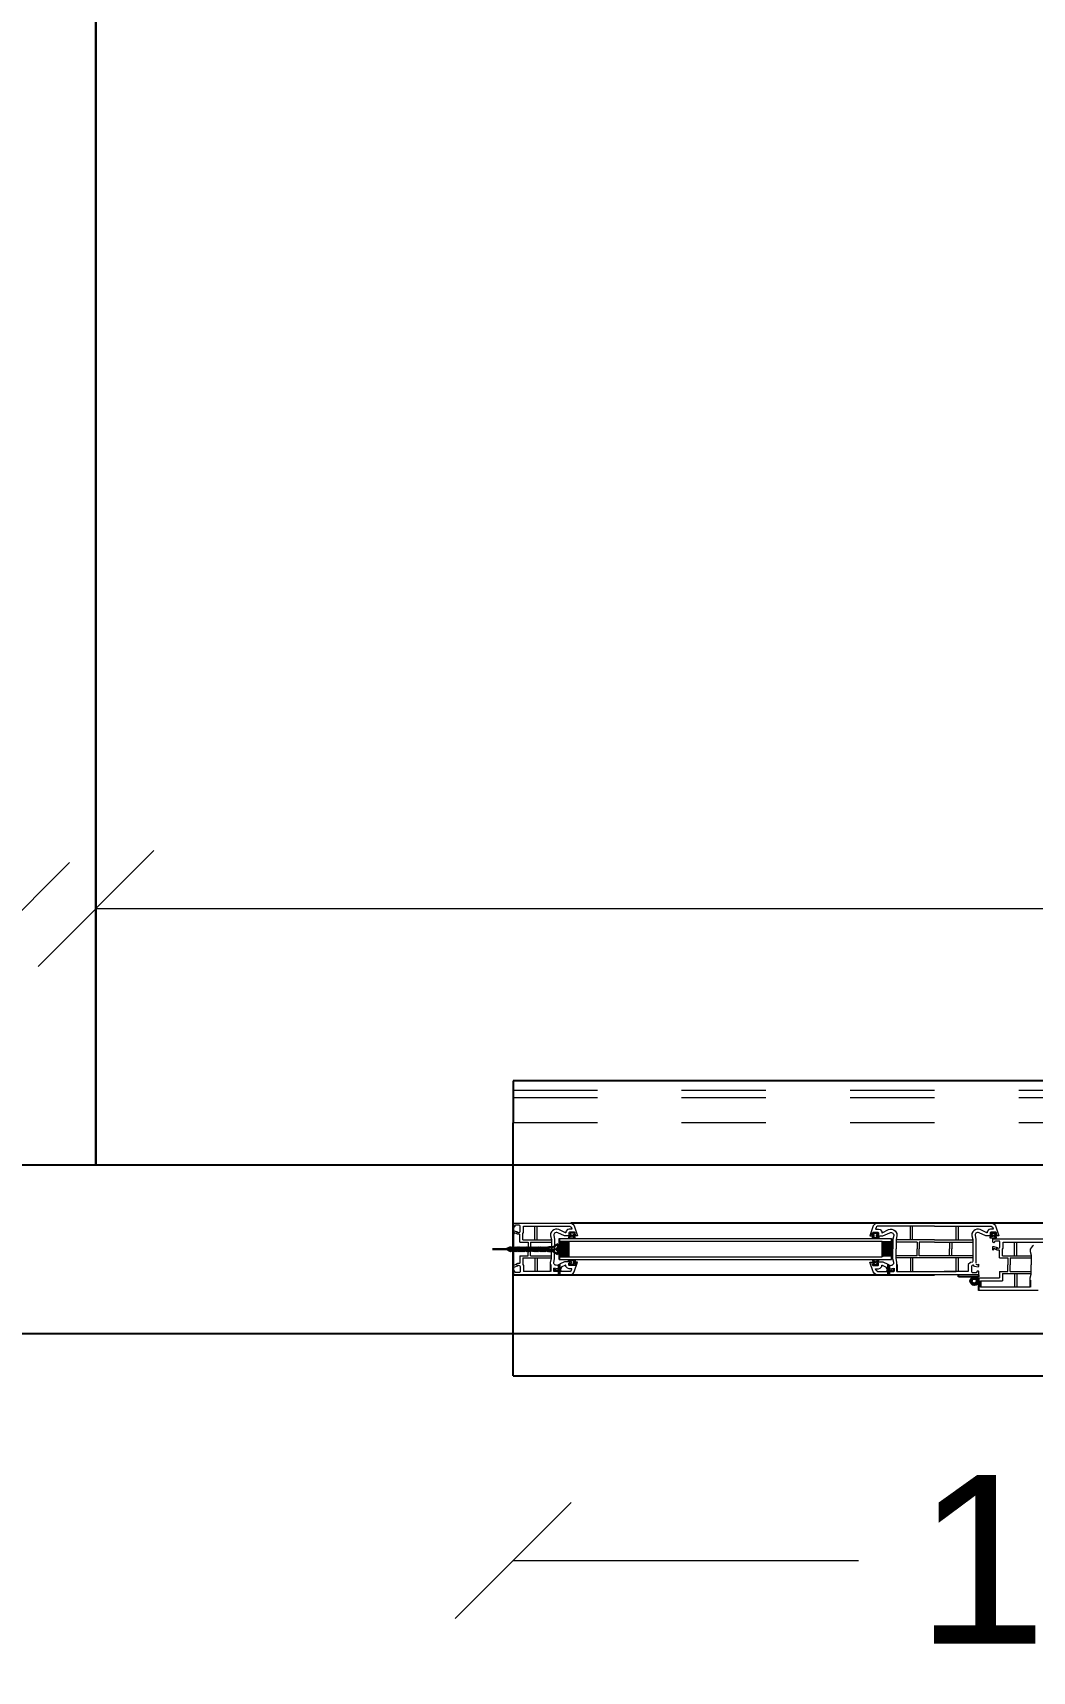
# Model space of a CAD drawing. Header units: metres. Extents: x -355 to 973, y -73 to 238.
# Drawn here: x 724.797 to 725.983, y 160.76 to 162.704 of the extents above; entities that cross this region are included whole.
import ezdxf

# ---------------------------------------------------------------- set-up
doc = ezdxf.new("R2010")
doc.units = ezdxf.units.M
doc.header["$LTSCALE"] = 3
doc.header["$MEASUREMENT"] = 0
for name, pattern in [('202$0$HIDDEN', [0.375, 0.25, -0.125]), ('ACAD_ISO02W100', [15, 12, -3]), ('DASHED2', [0.375, 0.25, -0.125])]:
    doc.linetypes.add(name, pattern=pattern)
for name, color, linetype in [('01B', 10, 'Continuous'), ('4', 4, 'ACAD_ISO02W100'), ('5', 2, 'Continuous')]:
    doc.layers.add(name, color=color, linetype=linetype)
doc.layers.add('05', color=21, linetype='Continuous', lineweight=5)
doc.layers.add('15', color=63, linetype='DASHED2', lineweight=15)
doc.styles.get("Standard").update_dxf_attribs({"font": 'arial.ttf'})
doc.dimstyles.new('ahmad', dxfattribs={"dimtxt": 0.2, "dimasz": 0.1375, "dimexe": 0, "dimexo": 0.0625, "dimgap": 0.09, "dimtad": 0, "dimzin": 0, "dimdsep": 46, "dimtxsty": 'Standard', "dimblk": 'OBLIQUE', "dimcen": 0.09, "dimclrd": 245, "dimclrt": 61, "dimadec": 0, "dimazin": 0, "dimtfac": 1, "dimtofl": 0, "dimtmove": 0, "dimatfit": 3, "dimldrblk": 'OBLIQUE', "dimfxl": 0, "dimfxlon": 1, "dimtolj": 1, "dimtzin": 0, "dimlwd": 13, "dimarcsym": 0})

# ---------------------------------------------------------------- blocks, each defined once
blk = doc.blocks.new('DSSSS')
at = {"layer": '05'}
for p, q in [((152.7604, -221.3864), (152.7604, -221.3872)), ((152.7604, -221.3872), (152.7664, -221.3872)), ((152.7664, -221.3872), (152.7664, -221.3863))]:
    blk.add_line(p, q, dxfattribs=at)
blk.add_lwpolyline([(152.7664, -221.3863), (152.7646, -221.3863), (152.7646, -221.384), (152.7657, -221.384), (152.7654, -221.383), (152.7617, -221.383), (152.7617, -221.3838), (152.7623, -221.3841), (152.763, -221.3847), (152.763, -221.3859), (152.7619, -221.3864), (152.7604, -221.3864)], dxfattribs=at)
blk = doc.blocks.new('ddd')
at = {"layer": '01B'}
for points in [[(1655.8293, 1003.8705), (1655.8184, 1003.8705), (1655.8184, 1003.889), (1655.8293, 1003.889)], [(1656.2018, 1003.8705), (1656.2127, 1003.8705), (1656.2127, 1003.889), (1656.2018, 1003.889)]]:
    blk.add_hatch(color=143, dxfattribs=at).paths.add_polyline_path(points)
at = {"layer": '01B', "color": 32}
for p in [(1655.7637, 1004.0793), (1655.7637, 1003.7293)]:
    blk.add_line(p, (1655.7637, 1004.0293), dxfattribs=at)
at = {"layer": '01B', "color": 143}
for p, q in [((1655.7637, 1003.9104), (1655.7637, 1003.8491)), ((1657.1951, 1003.9104), (1655.8322, 1003.9104)), ((1655.8184, 1003.8923), (1655.8184, 1003.8672)), ((1655.8293, 1003.889), (1655.8293, 1003.8705)), ((1656.2018, 1003.889), (1656.2018, 1003.8705)), ((1656.2127, 1003.8923), (1656.2127, 1003.8672)), ((1655.7802, 1003.8793), (1655.7393, 1003.8793)), ((1655.7393, 1003.8793), (1655.8247, 1003.8793)), ((1655.7608, 1003.8819), (1655.7555, 1003.8793)), ((1655.7608, 1003.8768), (1655.7555, 1003.8793)), ((1655.7608, 1003.8819), (1655.7587, 1003.8793)), ((1655.7608, 1003.8768), (1655.7587, 1003.8793)), ((1655.7621, 1003.8819), (1655.76, 1003.8793)), ((1655.7621, 1003.8768), (1655.76, 1003.8793)), ((1655.7608, 1003.8819), (1655.7616, 1003.8813)), ((1655.7608, 1003.8768), (1655.7616, 1003.8774)), ((1655.7633, 1003.8819), (1655.7612, 1003.8793)), ((1655.7633, 1003.8768), (1655.7612, 1003.8793)), ((1655.7621, 1003.8819), (1655.7628, 1003.8813)), ((1655.7621, 1003.8768), (1655.7628, 1003.8774)), ((1655.7646, 1003.8819), (1655.7624, 1003.8793)), ((1655.7646, 1003.8768), (1655.7624, 1003.8793)), ((1655.7633, 1003.8819), (1655.7641, 1003.8813)), ((1655.7633, 1003.8768), (1655.7641, 1003.8774)), ((1655.7658, 1003.8819), (1655.7637, 1003.8793)), ((1655.7658, 1003.8768), (1655.7637, 1003.8793)), ((1655.7646, 1003.8819), (1655.7653, 1003.8813)), ((1655.7646, 1003.8768), (1655.7653, 1003.8774)), ((1655.7671, 1003.8819), (1655.7649, 1003.8793)), ((1655.7671, 1003.8768), (1655.7649, 1003.8793)), ((1655.7658, 1003.8819), (1655.7666, 1003.8813)), ((1655.7658, 1003.8768), (1655.7666, 1003.8774)), ((1655.7683, 1003.8819), (1655.7662, 1003.8793)), ((1655.7683, 1003.8768), (1655.7662, 1003.8793)), ((1655.7671, 1003.8819), (1655.7678, 1003.8813)), ((1655.7671, 1003.8768), (1655.7678, 1003.8774)), ((1655.7696, 1003.8819), (1655.7674, 1003.8793)), ((1655.7696, 1003.8768), (1655.7674, 1003.8793)), ((1655.7683, 1003.8819), (1655.769, 1003.8813)), ((1655.7683, 1003.8768), (1655.769, 1003.8774)), ((1655.7708, 1003.8819), (1655.7687, 1003.8793)), ((1655.7708, 1003.8768), (1655.7687, 1003.8793)), ((1655.7696, 1003.8819), (1655.7703, 1003.8813)), ((1655.7696, 1003.8768), (1655.7703, 1003.8774)), ((1655.7721, 1003.8819), (1655.7699, 1003.8793)), ((1655.7721, 1003.8768), (1655.7699, 1003.8793)), ((1655.7708, 1003.8819), (1655.7715, 1003.8813)), ((1655.7708, 1003.8768), (1655.7715, 1003.8774)), ((1655.7733, 1003.8819), (1655.7712, 1003.8793)), ((1655.7733, 1003.8768), (1655.7712, 1003.8793)), ((1655.7721, 1003.8819), (1655.7728, 1003.8813)), ((1655.7721, 1003.8768), (1655.7728, 1003.8774)), ((1655.7745, 1003.8819), (1655.7724, 1003.8793)), ((1655.7745, 1003.8768), (1655.7724, 1003.8793)), ((1655.7733, 1003.8819), (1655.774, 1003.8813)), ((1655.7733, 1003.8768), (1655.774, 1003.8774)), ((1655.7758, 1003.8819), (1655.7737, 1003.8793)), ((1655.7758, 1003.8768), (1655.7737, 1003.8793)), ((1655.7745, 1003.8819), (1655.7753, 1003.8813)), ((1655.7745, 1003.8768), (1655.7753, 1003.8774)), ((1655.777, 1003.8819), (1655.7749, 1003.8793)), ((1655.777, 1003.8768), (1655.7749, 1003.8793)), ((1655.7758, 1003.8819), (1655.7765, 1003.8813)), ((1655.7758, 1003.8768), (1655.7765, 1003.8774)), ((1655.7783, 1003.8819), (1655.7762, 1003.8793)), ((1655.7783, 1003.8768), (1655.7762, 1003.8793)), ((1655.777, 1003.8819), (1655.7778, 1003.8813)), ((1655.777, 1003.8768), (1655.7778, 1003.8774)), ((1655.7795, 1003.8819), (1655.7774, 1003.8793)), ((1655.7795, 1003.8768), (1655.7774, 1003.8793)), ((1655.7783, 1003.8819), (1655.779, 1003.8813)), ((1655.7783, 1003.8768), (1655.779, 1003.8774)), ((1655.7808, 1003.8819), (1655.7786, 1003.8793)), ((1655.7808, 1003.8768), (1655.7786, 1003.8793)), ((1655.7795, 1003.8819), (1655.7803, 1003.8813)), ((1655.7795, 1003.8768), (1655.7803, 1003.8774)), ((1655.782, 1003.8819), (1655.7799, 1003.8793)), ((1655.782, 1003.8768), (1655.7799, 1003.8793)), ((1655.7808, 1003.8819), (1655.7815, 1003.8813)), ((1655.7808, 1003.8768), (1655.7815, 1003.8774)), ((1655.7833, 1003.8819), (1655.7811, 1003.8793)), ((1655.7833, 1003.8768), (1655.7811, 1003.8793)), ((1655.782, 1003.8819), (1655.7827, 1003.8813)), ((1655.782, 1003.8768), (1655.7827, 1003.8774)), ((1655.7845, 1003.8819), (1655.7824, 1003.8793)), ((1655.7845, 1003.8768), (1655.7824, 1003.8793)), ((1655.7833, 1003.8819), (1655.784, 1003.8813)), ((1655.7833, 1003.8768), (1655.784, 1003.8774)), ((1655.7858, 1003.8819), (1655.7836, 1003.8793)), ((1655.7858, 1003.8768), (1655.7836, 1003.8793)), ((1655.7845, 1003.8819), (1655.7852, 1003.8813)), ((1655.7845, 1003.8768), (1655.7852, 1003.8774)), ((1655.787, 1003.8819), (1655.7849, 1003.8793)), ((1655.787, 1003.8768), (1655.7849, 1003.8793)), ((1655.7858, 1003.8819), (1655.7865, 1003.8813)), ((1655.7858, 1003.8768), (1655.7865, 1003.8774)), ((1655.7882, 1003.8819), (1655.7861, 1003.8793)), ((1655.7882, 1003.8768), (1655.7861, 1003.8793)), ((1655.787, 1003.8819), (1655.7877, 1003.8813)), ((1655.787, 1003.8768), (1655.7877, 1003.8774)), ((1655.7895, 1003.8819), (1655.7874, 1003.8793)), ((1655.7895, 1003.8768), (1655.7874, 1003.8793)), ((1655.7882, 1003.8819), (1655.789, 1003.8813)), ((1655.7882, 1003.8768), (1655.789, 1003.8774)), ((1655.7907, 1003.8819), (1655.7886, 1003.8793)), ((1655.7907, 1003.8768), (1655.7886, 1003.8793)), ((1655.7895, 1003.8819), (1655.7902, 1003.8813)), ((1655.7895, 1003.8768), (1655.7902, 1003.8774)), ((1655.792, 1003.8819), (1655.7899, 1003.8793)), ((1655.792, 1003.8768), (1655.7899, 1003.8793)), ((1655.7907, 1003.8819), (1655.7915, 1003.8813)), ((1655.7907, 1003.8768), (1655.7915, 1003.8774)), ((1655.7932, 1003.8819), (1655.7911, 1003.8793)), ((1655.7932, 1003.8768), (1655.7911, 1003.8793)), ((1655.792, 1003.8819), (1655.7927, 1003.8813)), ((1655.792, 1003.8768), (1655.7927, 1003.8774)), ((1655.7945, 1003.8819), (1655.7923, 1003.8793)), ((1655.7945, 1003.8768), (1655.7923, 1003.8793)), ((1655.7932, 1003.8819), (1655.794, 1003.8813)), ((1655.7932, 1003.8768), (1655.794, 1003.8774)), ((1655.7957, 1003.8819), (1655.7936, 1003.8793)), ((1655.7957, 1003.8768), (1655.7936, 1003.8793)), ((1655.7945, 1003.8819), (1655.7952, 1003.8813)), ((1655.7945, 1003.8768), (1655.7952, 1003.8774)), ((1655.797, 1003.8819), (1655.7948, 1003.8793)), ((1655.797, 1003.8768), (1655.7948, 1003.8793)), ((1655.7957, 1003.8819), (1655.7965, 1003.8813)), ((1655.7957, 1003.8768), (1655.7965, 1003.8774)), ((1655.7982, 1003.8819), (1655.7961, 1003.8793)), ((1655.7982, 1003.8768), (1655.7961, 1003.8793)), ((1655.797, 1003.8819), (1655.7977, 1003.8813)), ((1655.797, 1003.8768), (1655.7977, 1003.8774)), ((1655.7995, 1003.8819), (1655.7973, 1003.8793)), ((1655.7995, 1003.8768), (1655.7973, 1003.8793)), ((1655.7982, 1003.8819), (1655.7989, 1003.8813)), ((1655.7982, 1003.8768), (1655.7989, 1003.8774)), ((1655.8007, 1003.8819), (1655.7986, 1003.8793)), ((1655.8007, 1003.8768), (1655.7986, 1003.8793)), ((1655.7995, 1003.8819), (1655.8002, 1003.8813)), ((1655.7995, 1003.8768), (1655.8002, 1003.8774)), ((1655.8019, 1003.8819), (1655.7998, 1003.8793)), ((1655.8019, 1003.8768), (1655.7998, 1003.8793)), ((1655.8007, 1003.8819), (1655.8014, 1003.8813)), ((1655.8007, 1003.8768), (1655.8014, 1003.8774)), ((1655.8032, 1003.8819), (1655.8011, 1003.8793)), ((1655.8032, 1003.8768), (1655.8011, 1003.8793)), ((1655.8019, 1003.8819), (1655.8027, 1003.8813)), ((1655.8019, 1003.8768), (1655.8027, 1003.8774)), ((1655.8044, 1003.8819), (1655.8023, 1003.8793)), ((1655.8044, 1003.8768), (1655.8023, 1003.8793)), ((1655.8032, 1003.8819), (1655.8039, 1003.8813)), ((1655.8032, 1003.8768), (1655.8039, 1003.8774)), ((1655.8057, 1003.8819), (1655.8036, 1003.8793)), ((1655.8057, 1003.8768), (1655.8036, 1003.8793)), ((1655.8044, 1003.8819), (1655.8052, 1003.8813)), ((1655.8044, 1003.8768), (1655.8052, 1003.8774)), ((1655.8114, 1003.8819), (1655.8057, 1003.8819)), ((1655.8057, 1003.8819), (1655.8057, 1003.8793)), ((1655.8057, 1003.8768), (1655.8057, 1003.8793)), ((1655.8114, 1003.8768), (1655.8057, 1003.8768)), ((1655.8168, 1003.8855), (1655.8114, 1003.8819)), ((1655.8168, 1003.8732), (1655.8114, 1003.8768)), ((1655.8168, 1003.8803), (1655.8147, 1003.8803)), ((1655.8147, 1003.8803), (1655.8147, 1003.8793)), ((1655.8147, 1003.8784), (1655.8147, 1003.8793)), ((1655.8168, 1003.8784), (1655.8147, 1003.8784)), ((1655.8168, 1003.8855), (1655.8168, 1003.8803)), ((1655.8168, 1003.8732), (1655.8168, 1003.8784)), ((1655.7637, 1003.8491), (1656.2637, 1003.8491)), ((1655.8082, 1003.8614), (1655.8082, 1003.8529)), ((1655.8119, 1003.8571), (1655.8119, 1003.8529)), ((1655.8123, 1003.8555), (1655.8122, 1003.8549)), ((1655.8174, 1003.8607), (1655.8174, 1003.8566)), ((1655.8174, 1003.8529), (1655.8174, 1003.8491)), ((1655.8189, 1003.8572), (1655.8178, 1003.8551)), ((1655.8181, 1003.8545), (1655.8189, 1003.8529)), ((1655.8189, 1003.8615), (1655.8189, 1003.8572)), ((1655.8189, 1003.8529), (1655.8189, 1003.8491)), ((1655.8209, 1003.8581), (1655.8193, 1003.8551)), ((1655.8193, 1003.8551), (1655.8204, 1003.8529)), ((1656.2065, 1003.8581), (1656.2081, 1003.8551)), ((1656.2081, 1003.8551), (1656.207, 1003.8529)), ((1656.2084, 1003.8615), (1656.2084, 1003.8572)), ((1656.2084, 1003.8572), (1656.2095, 1003.8551)), ((1656.2092, 1003.8545), (1656.2084, 1003.8529)), ((1656.2084, 1003.8529), (1656.2084, 1003.8491)), ((1656.2099, 1003.8607), (1656.2099, 1003.8566)), ((1656.2099, 1003.8529), (1656.2099, 1003.8491)), ((1656.215, 1003.8555), (1656.2152, 1003.8549)), ((1656.2154, 1003.8571), (1656.2154, 1003.8529)), ((1656.2192, 1003.8614), (1656.2192, 1003.8529)), ((1656.2921, 1003.8467), (1656.2921, 1003.8491)), ((1656.3159, 1003.8491), (1656.3159, 1003.8467)), ((1656.3159, 1003.8467), (1656.2921, 1003.8467)), ((1656.3159, 1003.8456), (1656.3159, 1003.8304)), ((1656.3185, 1003.8418), (1656.3185, 1003.8342)), ((1656.3774, 1003.8427), (1656.3774, 1003.8342))]:
    blk.add_line(p, q, dxfattribs=at)
for radius in [0.00477, 0.00274]:
    blk.add_circle((1656.3109, 1003.8416), radius, dxfattribs=at)
at = {"layer": '05', "color": 143}
for p, q in [((1655.7637, 1003.9064), (1655.7637, 1003.9104)), ((1655.7651, 1003.9057), (1655.7637, 1003.9064)), ((1655.7656, 1003.9063), (1655.7651, 1003.9057)), ((1655.7667, 1003.9078), (1655.7656, 1003.9073)), ((1655.7656, 1003.9073), (1655.7656, 1003.9063)), ((1655.771, 1003.9078), (1655.7667, 1003.9078)), ((1655.7716, 1003.9077), (1655.771, 1003.9078)), ((1655.7722, 1003.9067), (1655.7716, 1003.9077)), ((1655.7722, 1003.9006), (1655.7722, 1003.9067)), ((1655.776, 1003.8993), (1655.776, 1003.9066)), ((1655.776, 1003.9066), (1655.8311, 1003.9066)), ((1655.7896, 1003.8904), (1655.7896, 1003.9066)), ((1655.7921, 1003.8904), (1655.7921, 1003.9066)), ((1655.8311, 1003.9066), (1655.8323, 1003.9058)), ((1656.1962, 1003.9066), (1656.195, 1003.9058)), ((1656.2637, 1003.9066), (1656.1962, 1003.9066)), ((1656.2352, 1003.8904), (1656.2352, 1003.9066)), ((1656.2377, 1003.8904), (1656.2377, 1003.9066)), ((1656.2637, 1003.9104), (1656.3322, 1003.9104)), ((1656.2637, 1003.9066), (1656.3311, 1003.9066)), ((1656.2896, 1003.8904), (1656.2896, 1003.9066)), ((1656.2921, 1003.8904), (1656.2921, 1003.9066)), ((1656.3311, 1003.9066), (1656.3323, 1003.9058)), ((1656.3322, 1003.9104), (1656.3349, 1003.9087)), ((1656.3349, 1003.9087), (1656.3362, 1003.907)), ((1656.3362, 1003.907), (1656.3401, 1003.8953)), ((1655.7637, 1003.9013), (1655.7651, 1003.9014)), ((1655.7637, 1003.8972), (1655.7637, 1003.9013)), ((1655.764, 1003.897), (1655.7637, 1003.8972)), ((1655.7646, 1003.8971), (1655.764, 1003.897)), ((1655.7647, 1003.8984), (1655.7646, 1003.8971)), ((1655.7652, 1003.8989), (1655.7647, 1003.8984)), ((1655.7651, 1003.9014), (1655.7689, 1003.8999)), ((1655.7689, 1003.8971), (1655.7652, 1003.8989)), ((1655.7687, 1003.8985), (1655.7678, 1003.899)), ((1655.7678, 1003.899), (1655.7683, 1003.8988)), ((1655.7683, 1003.8988), (1655.7687, 1003.8985)), ((1655.7689, 1003.8999), (1655.7702, 1003.8991)), ((1655.7701, 1003.8971), (1655.7689, 1003.8971)), ((1655.7712, 1003.8971), (1655.7701, 1003.8971)), ((1655.7702, 1003.8991), (1655.7715, 1003.8997)), ((1655.7715, 1003.8967), (1655.7712, 1003.8971)), ((1655.7715, 1003.8997), (1655.7722, 1003.9006)), ((1655.7715, 1003.8878), (1655.7715, 1003.8967)), ((1655.7715, 1003.8878), (1655.7817, 1003.8878)), ((1655.7752, 1003.8982), (1655.776, 1003.8993)), ((1655.7754, 1003.8979), (1655.7752, 1003.8982)), ((1655.7754, 1003.8904), (1655.7754, 1003.8979)), ((1655.7754, 1003.8904), (1655.8091, 1003.8904)), ((1655.7817, 1003.8878), (1655.7817, 1003.8797)), ((1655.7842, 1003.8878), (1655.8091, 1003.8878)), ((1655.7842, 1003.8878), (1655.7842, 1003.8797)), ((1655.8082, 1003.898), (1655.8081, 1003.8954)), ((1655.8081, 1003.8954), (1655.8091, 1003.891)), ((1655.8093, 1003.8999), (1655.8082, 1003.898)), ((1655.8091, 1003.891), (1655.8091, 1003.8841)), ((1655.8103, 1003.9011), (1655.8093, 1003.8999)), ((1655.8122, 1003.9024), (1655.8103, 1003.9011)), ((1655.814, 1003.903), (1655.8122, 1003.9024)), ((1655.816, 1003.9031), (1655.814, 1003.903)), ((1655.818, 1003.9027), (1655.816, 1003.9031)), ((1655.8257, 1003.899), (1655.818, 1003.9027)), ((1655.8261, 1003.899), (1655.8257, 1003.899)), ((1655.8282, 1003.9026), (1655.8261, 1003.9005)), ((1655.8261, 1003.9005), (1655.8261, 1003.899)), ((1655.8301, 1003.9033), (1655.8282, 1003.9026)), ((1655.8334, 1003.9033), (1655.8301, 1003.9033)), ((1655.8323, 1003.9058), (1655.8328, 1003.9052)), ((1655.8328, 1003.9052), (1655.8334, 1003.9033)), ((1656.1945, 1003.9052), (1656.1939, 1003.9033)), ((1656.1939, 1003.9033), (1656.1973, 1003.9033)), ((1656.195, 1003.9058), (1656.1945, 1003.9052)), ((1656.1973, 1003.9033), (1656.1992, 1003.9026)), ((1656.1992, 1003.9026), (1656.2012, 1003.9005)), ((1656.2012, 1003.9005), (1656.2012, 1003.899)), ((1656.2012, 1003.899), (1656.2017, 1003.899)), ((1656.2017, 1003.899), (1656.2093, 1003.9027)), ((1656.2093, 1003.9027), (1656.2113, 1003.9031)), ((1656.2113, 1003.9031), (1656.2133, 1003.903)), ((1656.2133, 1003.903), (1656.2152, 1003.9024)), ((1656.2152, 1003.9024), (1656.217, 1003.9011)), ((1656.217, 1003.9011), (1656.218, 1003.8999)), ((1656.218, 1003.8999), (1656.2192, 1003.898)), ((1656.2192, 1003.8954), (1656.2182, 1003.891)), ((1656.2182, 1003.891), (1656.2182, 1003.8841)), ((1656.2637, 1003.8904), (1656.2182, 1003.8904)), ((1656.2431, 1003.8878), (1656.2182, 1003.8878)), ((1656.2192, 1003.898), (1656.2192, 1003.8954)), ((1656.2431, 1003.8878), (1656.2431, 1003.8797)), ((1656.2637, 1003.8878), (1656.2457, 1003.8878)), ((1656.2457, 1003.8878), (1656.2457, 1003.8797)), ((1656.2637, 1003.8904), (1656.3091, 1003.8904)), ((1656.2637, 1003.8878), (1656.3091, 1003.8878)), ((1656.2817, 1003.8878), (1656.2817, 1003.8797)), ((1656.2842, 1003.8878), (1656.2842, 1003.8797)), ((1656.3082, 1003.898), (1656.3081, 1003.8954)), ((1656.3081, 1003.8954), (1656.3091, 1003.891)), ((1656.3093, 1003.8999), (1656.3082, 1003.898)), ((1656.3091, 1003.891), (1656.3091, 1003.8833)), ((1656.3103, 1003.9011), (1656.3093, 1003.8999)), ((1656.3122, 1003.9024), (1656.3103, 1003.9011)), ((1656.3124, 1003.8976), (1656.3119, 1003.8969)), ((1656.3119, 1003.8969), (1656.3119, 1003.8958)), ((1656.3119, 1003.8958), (1656.3129, 1003.8914)), ((1656.314, 1003.903), (1656.3122, 1003.9024)), ((1656.313, 1003.8983), (1656.3124, 1003.8976)), ((1656.3129, 1003.8914), (1656.3129, 1003.8833)), ((1656.3138, 1003.8989), (1656.313, 1003.8983)), ((1656.3147, 1003.8992), (1656.3138, 1003.8989)), ((1656.316, 1003.9031), (1656.314, 1003.903)), ((1656.3157, 1003.8993), (1656.3147, 1003.8992)), ((1656.3168, 1003.899), (1656.3157, 1003.8993)), ((1656.318, 1003.9027), (1656.316, 1003.9031)), ((1656.3248, 1003.8951), (1656.3168, 1003.899)), ((1656.3257, 1003.899), (1656.318, 1003.9027)), ((1656.3312, 1003.8951), (1656.3248, 1003.8951)), ((1656.3261, 1003.899), (1656.3257, 1003.899)), ((1656.3282, 1003.9026), (1656.3261, 1003.9005)), ((1656.3261, 1003.9005), (1656.3261, 1003.899)), ((1656.3301, 1003.9033), (1656.3282, 1003.9026)), ((1656.3296, 1003.8939), (1656.3296, 1003.8929)), ((1656.3296, 1003.8929), (1656.3373, 1003.8929)), ((1656.3303, 1003.8993), (1656.3299, 1003.8989)), ((1656.3299, 1003.8989), (1656.3299, 1003.8964)), ((1656.3299, 1003.8964), (1656.3313, 1003.8958)), ((1656.3334, 1003.9033), (1656.3301, 1003.9033)), ((1656.3308, 1003.8995), (1656.3303, 1003.8993)), ((1656.3365, 1003.8995), (1656.3308, 1003.8995)), ((1656.3316, 1003.8953), (1656.3312, 1003.8951)), ((1656.3313, 1003.8958), (1656.3316, 1003.8955)), ((1656.3316, 1003.8955), (1656.3316, 1003.8953)), ((1656.3323, 1003.9058), (1656.3328, 1003.9052)), ((1656.3328, 1003.9052), (1656.3334, 1003.9033)), ((1656.3362, 1003.8953), (1656.3362, 1003.8957)), ((1656.3362, 1003.8957), (1656.3369, 1003.8957)), ((1656.3401, 1003.8953), (1656.3362, 1003.8953)), ((1656.3369, 1003.8993), (1656.3365, 1003.8995)), ((1656.3372, 1003.8989), (1656.3369, 1003.8993)), ((1656.3369, 1003.8957), (1656.3375, 1003.8958)), ((1656.3378, 1003.8966), (1656.3372, 1003.8989)), ((1656.3373, 1003.8929), (1656.3373, 1003.894)), ((1656.3375, 1003.8958), (1656.3377, 1003.8962)), ((1656.3377, 1003.8962), (1656.3378, 1003.8966)), ((1656.3588, 1003.8717), (1656.3588, 1003.8879)), ((1656.3614, 1003.8717), (1656.3614, 1003.8879)), ((1655.7715, 1003.8716), (1655.7817, 1003.8716)), ((1655.7715, 1003.8716), (1655.7715, 1003.8628)), ((1655.7754, 1003.8691), (1655.8091, 1003.8691)), ((1655.7754, 1003.8691), (1655.7754, 1003.8615)), ((1655.7817, 1003.8716), (1655.7817, 1003.8797)), ((1655.7842, 1003.8716), (1655.7842, 1003.8797)), ((1655.7842, 1003.8716), (1655.8091, 1003.8716)), ((1655.7896, 1003.8691), (1655.7896, 1003.8529)), ((1655.7921, 1003.8691), (1655.7921, 1003.8529)), ((1655.8081, 1003.864), (1655.8091, 1003.8685)), ((1655.8091, 1003.8841), (1655.8091, 1003.8797)), ((1655.8091, 1003.8754), (1655.8091, 1003.8797)), ((1655.8091, 1003.8685), (1655.8091, 1003.8754)), ((1655.8119, 1003.8636), (1655.8129, 1003.868)), ((1655.8129, 1003.8754), (1655.8129, 1003.8797)), ((1655.8129, 1003.868), (1655.8129, 1003.8754)), ((1656.2144, 1003.8754), (1656.2144, 1003.8797)), ((1656.2144, 1003.868), (1656.2144, 1003.8754)), ((1656.2154, 1003.8636), (1656.2144, 1003.868)), ((1656.2182, 1003.8841), (1656.2182, 1003.8797)), ((1656.2182, 1003.8754), (1656.2182, 1003.8797)), ((1656.2182, 1003.8685), (1656.2182, 1003.8754)), ((1656.2431, 1003.8716), (1656.2182, 1003.8716)), ((1656.3091, 1003.8691), (1656.2182, 1003.8691)), ((1656.2192, 1003.864), (1656.2182, 1003.8685)), ((1656.2352, 1003.8691), (1656.2352, 1003.8529)), ((1656.2377, 1003.8691), (1656.2377, 1003.8529)), ((1656.2431, 1003.8716), (1656.2431, 1003.8797)), ((1656.2457, 1003.8716), (1656.2457, 1003.8797)), ((1656.3091, 1003.8716), (1656.2457, 1003.8716)), ((1656.2817, 1003.8716), (1656.2817, 1003.8797)), ((1656.2842, 1003.8716), (1656.2842, 1003.8797)), ((1656.2896, 1003.8529), (1656.2896, 1003.8691)), ((1656.2921, 1003.8529), (1656.2921, 1003.8691)), ((1656.3091, 1003.8833), (1656.3091, 1003.865)), ((1656.3129, 1003.8833), (1656.3129, 1003.8632)), ((1656.3408, 1003.8691), (1656.3509, 1003.8691)), ((1656.3446, 1003.8717), (1656.3783, 1003.8717)), ((1656.3509, 1003.8691), (1656.3509, 1003.861)), ((1656.3534, 1003.8691), (1656.3783, 1003.8691)), ((1656.3534, 1003.8691), (1656.3534, 1003.861)), ((1655.764, 1003.8625), (1655.7637, 1003.8623)), ((1655.7637, 1003.8623), (1655.7637, 1003.8581)), ((1655.7637, 1003.8581), (1655.7651, 1003.858)), ((1655.7651, 1003.8537), (1655.7637, 1003.8531)), ((1655.7637, 1003.8531), (1655.7637, 1003.8491)), ((1655.8174, 1003.8491), (1655.7637, 1003.8491)), ((1655.7646, 1003.8623), (1655.764, 1003.8625)), ((1655.7647, 1003.8611), (1655.7646, 1003.8623)), ((1655.7652, 1003.8606), (1655.7647, 1003.8611)), ((1655.7651, 1003.858), (1655.7689, 1003.8595)), ((1655.7656, 1003.8532), (1655.7651, 1003.8537)), ((1655.7689, 1003.8624), (1655.7652, 1003.8606)), ((1655.7656, 1003.8521), (1655.7656, 1003.8532)), ((1655.7667, 1003.8516), (1655.7656, 1003.8521)), ((1655.771, 1003.8516), (1655.7667, 1003.8516)), ((1655.7687, 1003.8609), (1655.7678, 1003.8604)), ((1655.7678, 1003.8604), (1655.7683, 1003.8606)), ((1655.7683, 1003.8606), (1655.7687, 1003.8609)), ((1655.7701, 1003.8623), (1655.7689, 1003.8624)), ((1655.7689, 1003.8595), (1655.7702, 1003.8603)), ((1655.7712, 1003.8623), (1655.7701, 1003.8623)), ((1655.7702, 1003.8603), (1655.7715, 1003.8597)), ((1655.7716, 1003.8517), (1655.771, 1003.8516)), ((1655.7715, 1003.8628), (1655.7712, 1003.8623)), ((1655.7715, 1003.8597), (1655.7722, 1003.8589)), ((1655.7722, 1003.8528), (1655.7716, 1003.8517)), ((1655.7722, 1003.8589), (1655.7722, 1003.8528)), ((1655.7754, 1003.8615), (1655.7752, 1003.8613)), ((1655.7752, 1003.8613), (1655.776, 1003.8601)), ((1655.776, 1003.8601), (1655.776, 1003.8529)), ((1655.8082, 1003.8529), (1655.776, 1003.8529)), ((1655.8082, 1003.8614), (1655.8081, 1003.864)), ((1655.8119, 1003.8626), (1655.8119, 1003.8636)), ((1655.8124, 1003.8618), (1655.8119, 1003.8626)), ((1655.814, 1003.8565), (1655.8119, 1003.8571)), ((1655.8174, 1003.8529), (1655.8119, 1003.8529)), ((1655.8143, 1003.8543), (1655.8122, 1003.8549)), ((1655.8144, 1003.8549), (1655.8123, 1003.8555)), ((1655.813, 1003.8611), (1655.8124, 1003.8618)), ((1655.8138, 1003.8605), (1655.813, 1003.8611)), ((1655.8147, 1003.8603), (1655.8138, 1003.8605)), ((1655.816, 1003.8563), (1655.814, 1003.8565)), ((1655.8165, 1003.8541), (1655.8143, 1003.8543)), ((1655.8164, 1003.8547), (1655.8144, 1003.8549)), ((1655.8157, 1003.8602), (1655.8147, 1003.8603)), ((1655.8168, 1003.8604), (1655.8157, 1003.8602)), ((1655.8174, 1003.8566), (1655.816, 1003.8563)), ((1655.8178, 1003.8551), (1655.8164, 1003.8547)), ((1655.8181, 1003.8545), (1655.8165, 1003.8541)), ((1655.8174, 1003.8607), (1655.8168, 1003.8604)), ((1655.8248, 1003.8643), (1655.8189, 1003.8615)), ((1655.8322, 1003.8491), (1655.8189, 1003.8491)), ((1655.8311, 1003.8529), (1655.8204, 1003.8529)), ((1655.8257, 1003.8605), (1655.8209, 1003.8581)), ((1655.8312, 1003.8643), (1655.8248, 1003.8643)), ((1655.8261, 1003.8605), (1655.8257, 1003.8605)), ((1655.8261, 1003.859), (1655.8261, 1003.8605)), ((1655.8282, 1003.8568), (1655.8261, 1003.859)), ((1655.8301, 1003.8561), (1655.8282, 1003.8568)), ((1655.8296, 1003.8656), (1655.8296, 1003.8665)), ((1655.8296, 1003.8665), (1655.8373, 1003.8665)), ((1655.8299, 1003.863), (1655.8313, 1003.8637)), ((1655.8299, 1003.8605), (1655.8299, 1003.863)), ((1655.8303, 1003.8601), (1655.8299, 1003.8605)), ((1655.8334, 1003.8561), (1655.8301, 1003.8561)), ((1655.8308, 1003.8599), (1655.8303, 1003.8601)), ((1655.8365, 1003.8599), (1655.8308, 1003.8599)), ((1655.8311, 1003.8529), (1655.8323, 1003.8536)), ((1655.8316, 1003.8641), (1655.8312, 1003.8643)), ((1655.8313, 1003.8637), (1655.8316, 1003.8639)), ((1655.8316, 1003.8639), (1655.8316, 1003.8641)), ((1655.8322, 1003.8491), (1655.8349, 1003.8507)), ((1655.8323, 1003.8536), (1655.8328, 1003.8543)), ((1655.8328, 1003.8543), (1655.8334, 1003.8561)), ((1655.8349, 1003.8507), (1655.8362, 1003.8524)), ((1655.8362, 1003.8524), (1655.8401, 1003.8641)), ((1655.8401, 1003.8641), (1655.8362, 1003.8641)), ((1655.8362, 1003.8641), (1655.8362, 1003.8638)), ((1655.8362, 1003.8638), (1655.8369, 1003.8638)), ((1655.8369, 1003.8602), (1655.8365, 1003.8599)), ((1655.8369, 1003.8638), (1655.8375, 1003.8637)), ((1655.8372, 1003.8605), (1655.8369, 1003.8602)), ((1655.8378, 1003.8628), (1655.8372, 1003.8605)), ((1655.8373, 1003.8665), (1655.8373, 1003.8654)), ((1655.8375, 1003.8637), (1655.8377, 1003.8632)), ((1655.8377, 1003.8632), (1655.8378, 1003.8628)), ((1656.1911, 1003.8524), (1656.1872, 1003.8641)), ((1656.1872, 1003.8641), (1656.1911, 1003.8641)), ((1656.1896, 1003.8632), (1656.1895, 1003.8628)), ((1656.1895, 1003.8628), (1656.1902, 1003.8605)), ((1656.1899, 1003.8637), (1656.1896, 1003.8632)), ((1656.1904, 1003.8638), (1656.1899, 1003.8637)), ((1656.1977, 1003.8665), (1656.19, 1003.8665)), ((1656.19, 1003.8665), (1656.19, 1003.8654)), ((1656.1902, 1003.8605), (1656.1905, 1003.8602)), ((1656.1911, 1003.8638), (1656.1904, 1003.8638)), ((1656.1905, 1003.8602), (1656.1908, 1003.8599)), ((1656.1908, 1003.8599), (1656.1965, 1003.8599)), ((1656.1911, 1003.8641), (1656.1911, 1003.8638)), ((1656.1924, 1003.8507), (1656.1911, 1003.8524)), ((1656.1951, 1003.8491), (1656.1924, 1003.8507)), ((1656.1945, 1003.8543), (1656.1939, 1003.8561)), ((1656.1939, 1003.8561), (1656.1973, 1003.8561)), ((1656.195, 1003.8536), (1656.1945, 1003.8543)), ((1656.1962, 1003.8529), (1656.195, 1003.8536)), ((1656.1951, 1003.8491), (1656.2084, 1003.8491)), ((1656.1957, 1003.8641), (1656.1961, 1003.8643)), ((1656.1957, 1003.8639), (1656.1957, 1003.8641)), ((1656.196, 1003.8637), (1656.1957, 1003.8639)), ((1656.1974, 1003.863), (1656.196, 1003.8637)), ((1656.1961, 1003.8643), (1656.2025, 1003.8643)), ((1656.1962, 1003.8529), (1656.207, 1003.8529)), ((1656.1965, 1003.8599), (1656.197, 1003.8601)), ((1656.197, 1003.8601), (1656.1974, 1003.8605)), ((1656.1973, 1003.8561), (1656.1992, 1003.8568)), ((1656.1974, 1003.8605), (1656.1974, 1003.863)), ((1656.1977, 1003.8656), (1656.1977, 1003.8665)), ((1656.1992, 1003.8568), (1656.2012, 1003.859)), ((1656.2012, 1003.859), (1656.2012, 1003.8605)), ((1656.2012, 1003.8605), (1656.2017, 1003.8605)), ((1656.2017, 1003.8605), (1656.2065, 1003.8581)), ((1656.2025, 1003.8643), (1656.2084, 1003.8615)), ((1656.2092, 1003.8545), (1656.2109, 1003.8541)), ((1656.2095, 1003.8551), (1656.2109, 1003.8547)), ((1656.2099, 1003.8607), (1656.2106, 1003.8604)), ((1656.2099, 1003.8566), (1656.2113, 1003.8563)), ((1656.2099, 1003.8529), (1656.2154, 1003.8529)), ((1656.2099, 1003.8491), (1656.2637, 1003.8491)), ((1656.2106, 1003.8604), (1656.2116, 1003.8602)), ((1656.2109, 1003.8547), (1656.2129, 1003.8549)), ((1656.2109, 1003.8541), (1656.213, 1003.8543)), ((1656.2113, 1003.8563), (1656.2133, 1003.8565)), ((1656.2116, 1003.8602), (1656.2126, 1003.8603)), ((1656.2126, 1003.8603), (1656.2135, 1003.8605)), ((1656.2129, 1003.8549), (1656.215, 1003.8555)), ((1656.213, 1003.8543), (1656.2152, 1003.8549)), ((1656.2133, 1003.8565), (1656.2154, 1003.8571)), ((1656.2135, 1003.8605), (1656.2143, 1003.8611)), ((1656.2143, 1003.8611), (1656.2149, 1003.8618)), ((1656.2149, 1003.8618), (1656.2154, 1003.8626)), ((1656.2154, 1003.8626), (1656.2154, 1003.8636)), ((1656.2192, 1003.8614), (1656.2192, 1003.864)), ((1656.2192, 1003.8529), (1656.2896, 1003.8529)), ((1656.3159, 1003.8491), (1656.2637, 1003.8491)), ((1656.3038, 1003.8529), (1656.2754, 1003.8529)), ((1656.3064, 1003.8635), (1656.3038, 1003.8611)), ((1656.3038, 1003.8611), (1656.3038, 1003.8529)), ((1656.3087, 1003.8641), (1656.3064, 1003.8635)), ((1656.3083, 1003.86), (1656.3076, 1003.8594)), ((1656.3076, 1003.8594), (1656.3076, 1003.8528)), ((1656.3076, 1003.8528), (1656.3079, 1003.8522)), ((1656.3079, 1003.8522), (1656.3083, 1003.8519)), ((1656.3092, 1003.8603), (1656.3083, 1003.86)), ((1656.3083, 1003.8519), (1656.3138, 1003.8519)), ((1656.3091, 1003.8641), (1656.3087, 1003.8641)), ((1656.3102, 1003.8603), (1656.3092, 1003.8603)), ((1656.3114, 1003.859), (1656.3102, 1003.8603)), ((1656.3154, 1003.8583), (1656.3114, 1003.859)), ((1656.3129, 1003.8623), (1656.3132, 1003.8616)), ((1656.3132, 1003.8616), (1656.3139, 1003.8611)), ((1656.3138, 1003.8519), (1656.3142, 1003.8521)), ((1656.3139, 1003.8611), (1656.3146, 1003.8606)), ((1656.3142, 1003.8521), (1656.3144, 1003.8526)), ((1656.3144, 1003.8533), (1656.3147, 1003.8536)), ((1656.3144, 1003.8526), (1656.3144, 1003.8533)), ((1656.3146, 1003.8606), (1656.3154, 1003.8612)), ((1656.3147, 1003.8536), (1656.3157, 1003.8536)), ((1656.3154, 1003.8612), (1656.316, 1003.8616)), ((1656.316, 1003.8587), (1656.3154, 1003.8583)), ((1656.3157, 1003.8536), (1656.3159, 1003.8532)), ((1656.3159, 1003.8532), (1656.3159, 1003.8491)), ((1656.316, 1003.8616), (1656.316, 1003.8587)), ((1656.3408, 1003.8529), (1656.3408, 1003.8456)), ((1656.3408, 1003.8529), (1656.3509, 1003.8529)), ((1656.3446, 1003.8504), (1656.3446, 1003.8418)), ((1656.3446, 1003.8504), (1656.3783, 1003.8504)), ((1656.3509, 1003.8529), (1656.3509, 1003.861)), ((1656.3534, 1003.8529), (1656.3534, 1003.861)), ((1656.3534, 1003.8529), (1656.3783, 1003.8529)), ((1656.3588, 1003.8504), (1656.3588, 1003.8342)), ((1656.3614, 1003.8504), (1656.3614, 1003.8342)), ((1656.3773, 1003.8453), (1656.3783, 1003.8498)), ((1656.3783, 1003.8567), (1656.3783, 1003.861)), ((1656.3783, 1003.8498), (1656.3783, 1003.8567)), ((1656.3159, 1003.8456), (1656.3408, 1003.8456)), ((1656.3866, 1003.8304), (1656.3159, 1003.8304)), ((1656.3185, 1003.8418), (1656.3446, 1003.8418)), ((1656.3774, 1003.8342), (1656.3185, 1003.8342)), ((1656.3774, 1003.8427), (1656.3773, 1003.8453))]:
    blk.add_line(p, q, dxfattribs=at)
at = {"layer": '05', "color": 107}
for p, q in [((1655.8184, 1003.8923), (1656.2127, 1003.8923)), ((1655.8184, 1003.889), (1656.2018, 1003.889)), ((1655.8184, 1003.8705), (1656.2018, 1003.8705)), ((1655.8184, 1003.8672), (1656.2127, 1003.8672))]:
    blk.add_line(p, q, dxfattribs=at)
at = {"layer": '05', "color": 143}
for points in [[(1655.7637, 1003.9104), (1655.8322, 1003.9104), (1655.8349, 1003.9087), (1655.8362, 1003.907), (1655.8401, 1003.8953), (1655.8362, 1003.8953), (1655.8362, 1003.8957), (1655.8369, 1003.8957), (1655.8375, 1003.8958), (1655.8377, 1003.8962), (1655.8378, 1003.8966), (1655.8372, 1003.8989), (1655.8369, 1003.8993), (1655.8365, 1003.8995), (1655.8308, 1003.8995), (1655.8303, 1003.8993), (1655.8299, 1003.8989), (1655.8299, 1003.8964), (1655.8313, 1003.8958), (1655.8316, 1003.8955), (1655.8316, 1003.8953), (1655.8312, 1003.8951), (1655.8248, 1003.8951), (1655.8168, 1003.899), (1655.8157, 1003.8993), (1655.8147, 1003.8992), (1655.8138, 1003.8989), (1655.813, 1003.8983), (1655.8124, 1003.8976), (1655.8119, 1003.8969), (1655.8119, 1003.8958), (1655.8129, 1003.8914), (1655.8129, 1003.8841), (1655.8129, 1003.8797)], [(1656.2637, 1003.9104), (1656.1951, 1003.9104), (1656.1924, 1003.9087), (1656.1911, 1003.907), (1656.1872, 1003.8953), (1656.1911, 1003.8953), (1656.1911, 1003.8957), (1656.1904, 1003.8957), (1656.1899, 1003.8958), (1656.1896, 1003.8962), (1656.1895, 1003.8966), (1656.1902, 1003.8989), (1656.1905, 1003.8993), (1656.1908, 1003.8995), (1656.1965, 1003.8995), (1656.197, 1003.8993), (1656.1974, 1003.8989), (1656.1974, 1003.8964), (1656.196, 1003.8958), (1656.1957, 1003.8955), (1656.1957, 1003.8953), (1656.1961, 1003.8951), (1656.2025, 1003.8951), (1656.2106, 1003.899), (1656.2116, 1003.8993), (1656.2126, 1003.8992), (1656.2135, 1003.8989), (1656.2143, 1003.8983), (1656.2149, 1003.8976), (1656.2154, 1003.8969), (1656.2154, 1003.8958), (1656.2144, 1003.8914), (1656.2144, 1003.8841), (1656.2144, 1003.8797)], [(1656.3373, 1003.894), (1656.3349, 1003.894), (1656.3349, 1003.8969), (1656.3364, 1003.8969), (1656.336, 1003.8982), (1656.3312, 1003.8982), (1656.3312, 1003.8972), (1656.332, 1003.8969), (1656.3329, 1003.8961), (1656.3329, 1003.8945), (1656.3315, 1003.8939), (1656.3296, 1003.8939)], [(1656.3329, 1003.8917), (1656.4015, 1003.8917)], [(1656.3408, 1003.8691), (1656.3408, 1003.878), (1656.3404, 1003.8784), (1656.3393, 1003.8784), (1656.3381, 1003.8784), (1656.3344, 1003.8802), (1656.3339, 1003.8797), (1656.3338, 1003.8785), (1656.3333, 1003.8783), (1656.3329, 1003.8785), (1656.3329, 1003.8826), (1656.3343, 1003.8828), (1656.3381, 1003.8813), (1656.3394, 1003.8805), (1656.3408, 1003.881), (1656.3414, 1003.8819), (1656.3414, 1003.888), (1656.3409, 1003.889), (1656.3403, 1003.8891), (1656.336, 1003.8891), (1656.3348, 1003.8887), (1656.3348, 1003.8876), (1656.3343, 1003.8871), (1656.3329, 1003.8877), (1656.3329, 1003.8917)], [(1656.3446, 1003.8717), (1656.3446, 1003.8792), (1656.3444, 1003.8795), (1656.3452, 1003.8806), (1656.3452, 1003.8879), (1656.4004, 1003.8879)], [(1656.3814, 1003.8837), (1656.3795, 1003.8825), (1656.3785, 1003.8812), (1656.3774, 1003.8794), (1656.3773, 1003.8768), (1656.3783, 1003.8723), (1656.3783, 1003.8654), (1656.3783, 1003.861)], [(1655.8373, 1003.8654), (1655.8349, 1003.8654), (1655.8349, 1003.8625), (1655.8364, 1003.8625), (1655.836, 1003.8612), (1655.8312, 1003.8612), (1655.8312, 1003.8622), (1655.832, 1003.8626), (1655.8329, 1003.8633), (1655.8329, 1003.8649), (1655.8315, 1003.8656), (1655.8296, 1003.8656)], [(1656.19, 1003.8654), (1656.1924, 1003.8654), (1656.1924, 1003.8625), (1656.1909, 1003.8625), (1656.1913, 1003.8612), (1656.1961, 1003.8612), (1656.1961, 1003.8622), (1656.1953, 1003.8626), (1656.1944, 1003.8633), (1656.1944, 1003.8649), (1656.1958, 1003.8656), (1656.1977, 1003.8656)]]:
    blk.add_lwpolyline(points, dxfattribs=at)
blk.add_lwpolyline([(1656.3376, 1003.8801), (1656.338, 1003.8799), (1656.337, 1003.8803)], close=True, dxfattribs=at)
at = {"layer": '15'}
for p, q in [((1657.2637, 1003.9793), (1655.7637, 1003.9793)), ((1655.7637, 1003.7793), (1657.2637, 1003.7793))]:
    blk.add_line(p, q, dxfattribs=at)
at = {"layer": '5', "color": 32}
for p, q in [((1657.2637, 1004.0793), (1655.7637, 1004.0793)), ((1655.7637, 1003.7293), (1657.2637, 1003.7293))]:
    blk.add_line(p, q, dxfattribs=at)
at = {"layer": '5', "color": 5, "linetype": '202$0$HIDDEN', "lineweight": 5, "ltscale": 0.1}
for p, q in [((1657.2637, 1004.0678), (1655.7637, 1004.0678)), ((1657.2637, 1004.059), (1655.7637, 1004.059)), ((1657.2637, 1004.0293), (1655.7637, 1004.0293))]:
    blk.add_line(p, q, dxfattribs=at)
at = {"layer": '01B', "color": 143, "yscale": 1.275494208194687, "zscale": 1.275494208194687}
for p, xscale in [((1460.9846, 1286.271), 1.275494208194687), ((1851.0427, 1286.271), -1.275494208194687)]:
    blk.add_blockref('DSSSS', p, dxfattribs=dict(at, xscale=xscale))
blk = doc.blocks.new('_Oblique')
at = {"color": 0, "linetype": 'ByBlock', "lineweight": -2}
blk.add_line((-0.5, -0.5), (0.5, 0.5), dxfattribs=at)
blk = doc.blocks.new('*D299')
at = {"color": 245, "lineweight": 13, "transparency": 16777216}
for p, q in [((722.022, 161.6505), (723.0448, 161.6505)), ((724.772, 161.6505), (723.7492, 161.6505))]:
    blk.add_line(p, q, dxfattribs=at)
at = {"layer": 'Defpoints', "color": 0, "transparency": 16777216}
for p in [(722.022, 161.6505), (722.022, 161.3603), (724.772, 161.3603)]:
    blk.add_point(p, dxfattribs=at)
at = {"color": 245, "lineweight": 13, "transparency": 16777216, "xscale": 0.1375, "yscale": 0.1375, "zscale": 0.1375, "rotation": 180}
blk.add_blockref('_Oblique', (722.022, 161.6505), dxfattribs=at)
at = {"color": 245, "lineweight": 13, "transparency": 16777216, "xscale": 0.1375, "yscale": 0.1375, "zscale": 0.1375}
blk.add_blockref('_Oblique', (724.772, 161.6505), dxfattribs=at)
at = {"color": 61, "transparency": 16777216, "insert": (723.397, 161.6505), "char_height": 0.2, "attachment_point": 5}
blk.add_mtext('\\A1;2.75', dxfattribs=at)
blk = doc.blocks.new('*D312')
at = {"color": 245, "lineweight": 13, "transparency": 16777216}
for p, q in [((725.367, 160.891), (725.777, 160.891)), ((726.867, 160.891), (726.457, 160.891))]:
    blk.add_line(p, q, dxfattribs=at)
at = {"layer": 'Defpoints', "color": 0, "transparency": 16777216}
for p in [(725.367, 161.1103), (726.867, 161.1103), (726.867, 160.891)]:
    blk.add_point(p, dxfattribs=at)
at = {"color": 245, "lineweight": 13, "transparency": 16777216, "xscale": 0.1375, "yscale": 0.1375, "zscale": 0.1375, "rotation": 180}
blk.add_blockref('_Oblique', (725.367, 160.891), dxfattribs=at)
at = {"color": 245, "lineweight": 13, "transparency": 16777216, "xscale": 0.1375, "yscale": 0.1375, "zscale": 0.1375}
blk.add_blockref('_Oblique', (726.867, 160.891), dxfattribs=at)
at = {"color": 61, "transparency": 16777216, "insert": (726.117, 160.891), "char_height": 0.2, "attachment_point": 5}
blk.add_mtext('\\A1;1.50', dxfattribs=at)
blk = doc.blocks.new('*D449')
at = {"layer": '4', "color": 245, "lineweight": 13, "transparency": 16777216}
for p, q in [((724.872, 161.6646), (726.5185, 161.6646)), ((728.872, 161.6646), (727.2254, 161.6646))]:
    blk.add_line(p, q, dxfattribs=at)
at = {"layer": 'Defpoints', "color": 0, "transparency": 16777216}
for p in [(724.872, 161.6646), (724.872, 161.3603), (728.872, 161.3603)]:
    blk.add_point(p, dxfattribs=at)
at = {"layer": '4', "color": 245, "lineweight": 13, "transparency": 16777216, "xscale": 0.1375, "yscale": 0.1375, "zscale": 0.1375, "rotation": 180}
blk.add_blockref('_Oblique', (724.872, 161.6646), dxfattribs=at)
at = {"layer": '4', "color": 245, "lineweight": 13, "transparency": 16777216, "xscale": 0.1375, "yscale": 0.1375, "zscale": 0.1375}
blk.add_blockref('_Oblique', (728.872, 161.6646), dxfattribs=at)
at = {"layer": '4', "color": 61, "transparency": 16777216, "insert": (726.872, 161.6646), "char_height": 0.2, "attachment_point": 5}
blk.add_mtext('\\A1;4.00', dxfattribs=at)

msp = doc.modelspace()

# ---------------------------------------------------------------- linework, layer by layer
for p, q in [((724.872, 167.1603), (724.872, 161.3603)), ((724.872, 161.3603), (724.872, 164.8603)), ((728.872, 161.3603), (719.3408, 161.3603)), ((718.9408, 161.1603), (731.8178, 161.1603))]:
    msp.add_line(p, q)
at = {"layer": '4', "color": 0}
msp.add_line((724.872, 161.3603), (724.872, 164.4603), dxfattribs=at)

# ---------------------------------------------------------------- block references
at = {"layer": '05'}
msp.add_blockref('ddd', (-930.3967, -842.619), dxfattribs=at)

# ---------------------------------------------------------------- dimensions: what is measured, and where the dimension line sits
for base, p1, p2, picture, middle in [((722.022, 161.6505), (724.772, 161.3603), (722.022, 161.3603), '*D299', (723.397, 161.6505)), ((726.867, 160.891), (725.367, 161.1103), (726.867, 161.1103), '*D312', (726.117, 160.891))]:
    dim = msp.add_linear_dim(base=base, p1=p1, p2=p2, dimstyle='ahmad')
    dim.commit()
    dim.dimension.update_dxf_attribs({"geometry": picture, "text_midpoint": middle})
at = {"layer": '4', "color": 0}
dim = msp.add_linear_dim(base=(724.872, 161.6646), p1=(728.872, 161.3603), p2=(724.872, 161.3603), dimstyle='ahmad', dxfattribs=at)
dim.commit()
dim.dimension.update_dxf_attribs({"geometry": '*D449', "text_midpoint": (726.872, 161.6646)})

doc.saveas('drawing.dxf')
